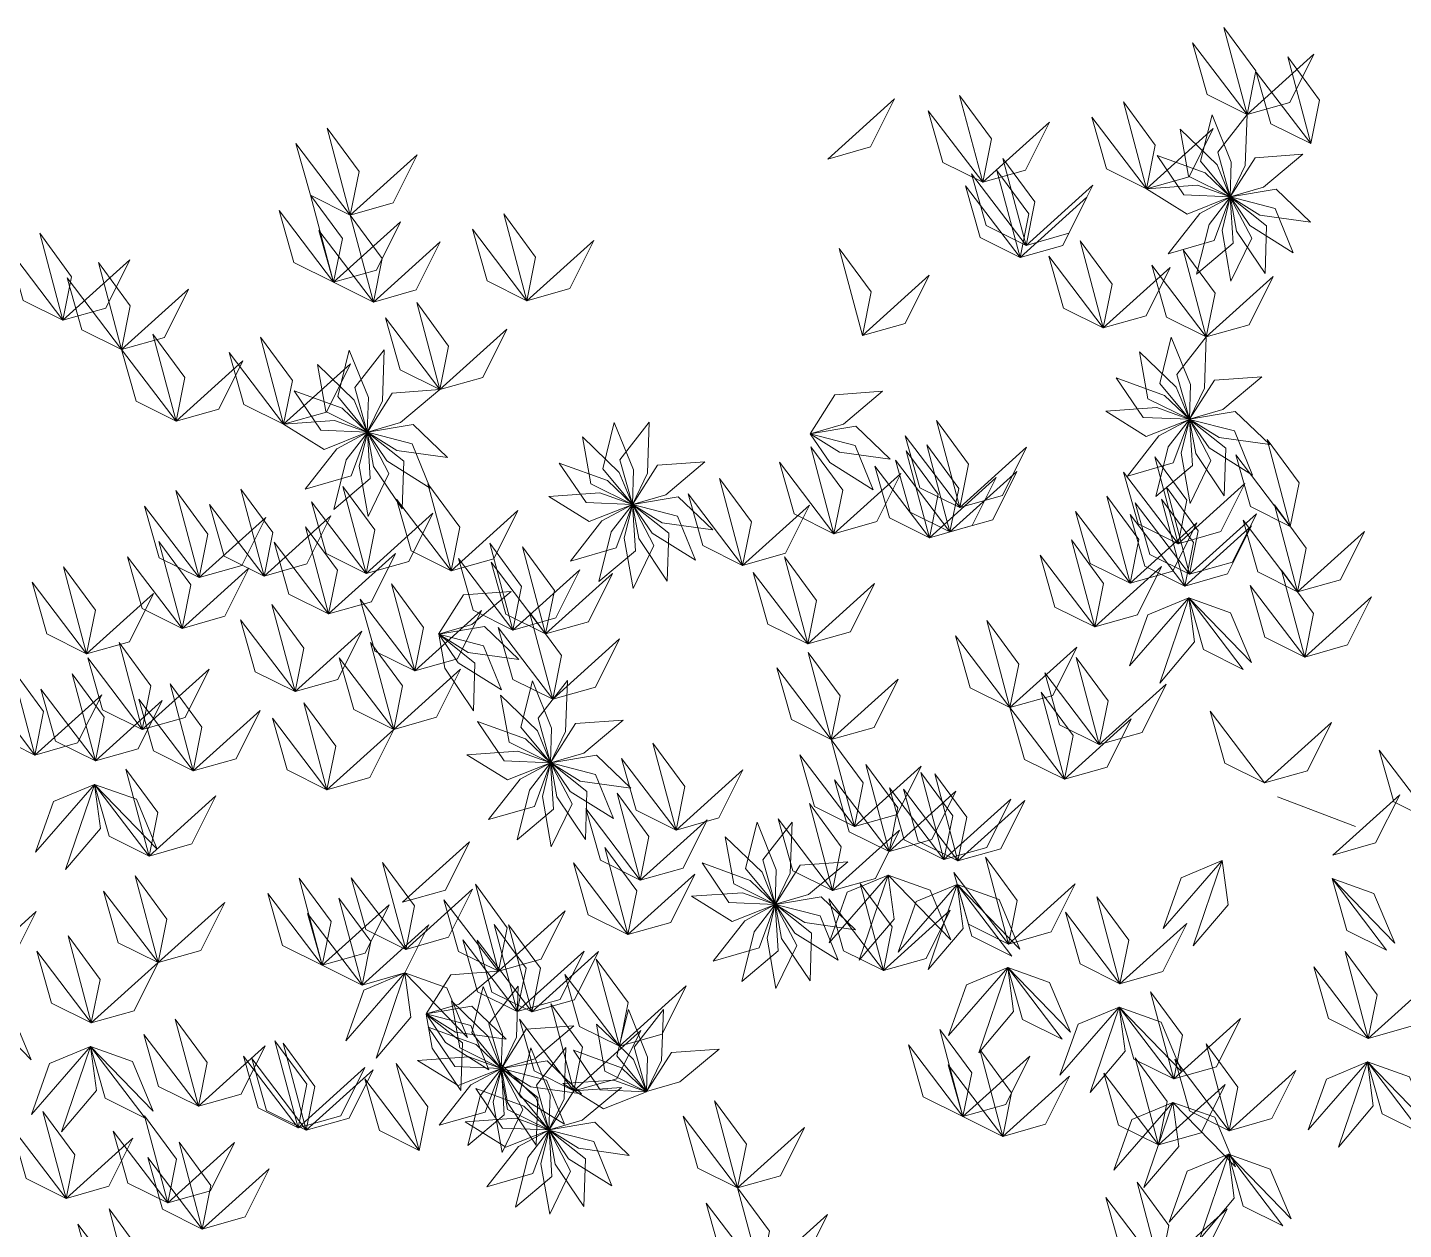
# Model space of a CAD drawing. Header units: inches. Extents: x 4350 to 28384, y -6772 to 993.
# Drawn here: x 19066.7 to 19158.3, y -655.3 to -575.2 of the extents above; entities that cross this region are included whole.
import ezdxf

# ---------------------------------------------------------------- set-up
doc = ezdxf.new("R2010")
doc.units = ezdxf.units.IN
doc.header["$MEASUREMENT"] = 0
doc.layers.add('ARREDAMENTO', color=2, linetype='Continuous', lineweight=18)

# ---------------------------------------------------------------- blocks, each defined once
blk = doc.blocks.new('jacaranda')
at = {"layer": 'ARREDAMENTO', "linetype": 'Continuous'}
blk.add_line((14051.557, 19550.619), (14046.377, 19548.63), dxfattribs=at)
at = {"layer": 'ARREDAMENTO', "lineweight": 0}
for points in [[(14053.592, 19596.077), (14053.007, 19598.983), (14055.135, 19601.873), (14053.592, 19596.077)], [(14053.592, 19596.077), (14056.246, 19597.398), (14057.223, 19600.851), (14053.592, 19596.077)], [(14049.344, 19594.133), (14048.759, 19597.039), (14050.887, 19599.929), (14049.344, 19594.133)], [(14053.592, 19596.077), (14050.74, 19596.883), (14049.14, 19600.096), (14053.592, 19596.077)], [(14049.344, 19594.133), (14051.998, 19595.454), (14052.975, 19598.907), (14049.344, 19594.133)], [(14060.292, 19591.125), (14059.707, 19594.032), (14061.834, 19596.922), (14060.292, 19591.125)], [(14071.196, 19591.557), (14070.611, 19594.463), (14072.739, 19597.353), (14071.196, 19591.557)], [(14081.532, 19593.105), (14078.68, 19593.911), (14077.08, 19597.124), (14081.532, 19593.105)], [(14053.592, 19596.077), (14053.712, 19592.67), (14054.715, 19590.594), (14055.545, 19593.564), (14053.592, 19596.077)], [(14055.923, 19596.058), (14054.646, 19592.897), (14054.719, 19590.592), (14056.685, 19592.968), (14055.923, 19596.058)], [(14060.292, 19591.125), (14062.946, 19592.446), (14063.923, 19595.899), (14060.292, 19591.125)], [(14071.196, 19591.557), (14073.85, 19592.878), (14074.827, 19596.331), (14071.196, 19591.557)], [(14058.044, 19595.092), (14055.593, 19592.725), (14054.721, 19590.589), (14057.484, 19591.96), (14058.044, 19595.092)], [(14060.292, 19591.125), (14057.439, 19591.932), (14055.84, 19595.144), (14060.292, 19591.125)], [(14071.196, 19591.557), (14068.344, 19592.364), (14066.744, 19595.576), (14071.196, 19591.557)], [(14113.336, 19589.375), (14112.752, 19592.281), (14114.879, 19595.171), (14113.336, 19589.375)], [(14113.336, 19589.375), (14115.99, 19590.696), (14116.967, 19594.149), (14113.336, 19589.375)], [(14049.882, 19593.427), (14052.493, 19591.236), (14054.708, 19590.592), (14053.056, 19593.197), (14049.882, 19593.427)], [(14059.59, 19593.348), (14056.387, 19592.182), (14054.722, 19590.585), (14057.804, 19590.714), (14059.59, 19593.348)], [(14068.311, 19587.355), (14067.726, 19590.261), (14069.853, 19593.151), (14068.311, 19587.355)], [(14113.336, 19589.375), (14110.484, 19590.182), (14108.884, 19593.394), (14113.336, 19589.375)], [(14068.717, 19586.55), (14068.132, 19589.457), (14070.259, 19592.347), (14068.717, 19586.55)], [(14068.311, 19587.355), (14070.964, 19588.676), (14071.941, 19592.129), (14068.311, 19587.355)], [(14049.369, 19588.896), (14052.744, 19589.371), (14054.704, 19590.586), (14051.663, 19591.101), (14049.369, 19588.896)], [(14060.292, 19591.125), (14056.892, 19591.363), (14054.721, 19590.582), (14057.589, 19589.446), (14060.292, 19591.125)], [(14068.311, 19587.355), (14065.458, 19588.162), (14063.859, 19591.374), (14068.311, 19587.355)], [(14068.717, 19586.55), (14071.371, 19587.872), (14072.348, 19591.325), (14068.717, 19586.55)], [(14050.517, 19586.869), (14053.408, 19588.675), (14054.704, 19590.583), (14051.717, 19589.816), (14050.517, 19586.869)], [(14052.392, 19585.483), (14054.298, 19588.309), (14054.706, 19590.579), (14052.289, 19588.664), (14052.392, 19585.483)], [(14054.667, 19584.98), (14055.259, 19588.337), (14054.709, 19590.577), (14053.28, 19587.844), (14054.667, 19584.98)], [(14056.951, 19585.446), (14056.126, 19588.753), (14054.713, 19590.576), (14054.519, 19587.498), (14056.951, 19585.446)], [(14058.848, 19586.801), (14056.749, 19589.486), (14054.716, 19590.576), (14055.791, 19587.685), (14058.848, 19586.801)], [(14068.717, 19586.55), (14065.864, 19587.357), (14064.265, 19590.57), (14068.717, 19586.55)], [(14114.448, 19584.9), (14113.863, 19587.806), (14115.99, 19590.696), (14114.448, 19584.9)], [(14101.572, 19583.669), (14100.988, 19586.575), (14103.115, 19589.465), (14101.572, 19583.669)], [(14111.794, 19583.579), (14111.209, 19586.485), (14113.336, 19589.375), (14111.794, 19583.579)], [(14114.448, 19584.9), (14117.102, 19586.221), (14118.079, 19589.674), (14114.448, 19584.9)], [(14101.572, 19583.669), (14104.226, 19584.99), (14105.203, 19588.443), (14101.572, 19583.669)], [(14114.448, 19584.9), (14111.595, 19585.707), (14109.996, 19588.919), (14114.448, 19584.9)], [(14111.794, 19583.579), (14114.448, 19584.9), (14115.425, 19588.353), (14111.794, 19583.579)], [(14063.173, 19581.855), (14062.589, 19584.761), (14064.716, 19587.651), (14063.173, 19581.855)], [(14101.572, 19583.669), (14098.72, 19584.476), (14097.12, 19587.688), (14101.572, 19583.669)], [(14111.794, 19583.579), (14108.941, 19584.386), (14107.342, 19587.598), (14111.794, 19583.579)], [(14132.483, 19582.363), (14131.898, 19585.269), (14134.025, 19588.159), (14132.483, 19582.363)], [(14056.309, 19581.257), (14055.724, 19584.163), (14057.851, 19587.053), (14056.309, 19581.257)], [(14063.173, 19581.855), (14065.827, 19583.176), (14066.804, 19586.629), (14063.173, 19581.855)], [(14079.214, 19581.352), (14078.629, 19584.258), (14080.757, 19587.148), (14079.214, 19581.352)], [(14132.483, 19582.363), (14135.137, 19583.684), (14136.114, 19587.137), (14132.483, 19582.363)], [(14056.309, 19581.257), (14058.963, 19582.578), (14059.94, 19586.031), (14056.309, 19581.257)], [(14063.173, 19581.855), (14060.321, 19582.661), (14058.721, 19585.874), (14063.173, 19581.855)], [(14128.575, 19580.418), (14127.99, 19583.324), (14130.118, 19586.214), (14128.575, 19580.418)], [(14132.483, 19582.363), (14129.63, 19583.17), (14128.031, 19586.382), (14132.483, 19582.363)], [(14056.309, 19581.257), (14053.456, 19582.064), (14051.857, 19585.276), (14056.309, 19581.257)], [(14079.214, 19581.352), (14076.362, 19582.159), (14074.762, 19585.371), (14079.214, 19581.352)], [(14128.575, 19580.418), (14131.229, 19581.739), (14132.206, 19585.192), (14128.575, 19580.418)], [(14128.575, 19580.418), (14125.723, 19581.225), (14124.123, 19584.437), (14128.575, 19580.418)], [(14107.369, 19577.744), (14106.784, 19580.65), (14108.911, 19583.54), (14107.369, 19577.744)], [(14107.369, 19577.744), (14110.023, 19579.065), (14111, 19582.518), (14107.369, 19577.744)], [(14056.309, 19581.257), (14056.428, 19577.851), (14057.432, 19575.774), (14058.261, 19578.745), (14056.309, 19581.257)], [(14058.639, 19581.238), (14057.363, 19578.078), (14057.435, 19575.772), (14059.401, 19578.149), (14058.639, 19581.238)], [(14107.369, 19577.744), (14104.516, 19578.551), (14102.917, 19581.763), (14107.369, 19577.744)], [(14117.779, 19575.443), (14117.194, 19578.349), (14119.321, 19581.239), (14117.779, 19575.443)], [(14124.944, 19575.644), (14124.36, 19578.55), (14126.487, 19581.44), (14124.944, 19575.644)], [(14060.761, 19580.273), (14058.309, 19577.905), (14057.437, 19575.769), (14060.2, 19577.141), (14060.761, 19580.273)], [(14111.079, 19580.394), (14111.198, 19576.988), (14112.202, 19574.911), (14113.032, 19577.882), (14111.079, 19580.394)], [(14113.41, 19580.375), (14112.133, 19577.215), (14112.206, 19574.909), (14114.172, 19577.286), (14113.41, 19580.375)], [(14117.779, 19575.443), (14120.432, 19576.764), (14121.409, 19580.217), (14117.779, 19575.443)], [(14124.944, 19575.644), (14127.598, 19576.965), (14128.575, 19580.418), (14124.944, 19575.644)], [(14115.531, 19579.41), (14113.079, 19577.042), (14112.208, 19574.906), (14114.971, 19576.278), (14115.531, 19579.41)], [(14117.779, 19575.443), (14114.926, 19576.25), (14113.327, 19579.462), (14117.779, 19575.443)], [(14124.944, 19575.644), (14122.092, 19576.451), (14120.492, 19579.663), (14124.944, 19575.644)], [(14052.598, 19578.607), (14055.21, 19576.416), (14057.425, 19575.773), (14055.772, 19578.377), (14052.598, 19578.607)], [(14062.306, 19578.528), (14059.103, 19577.362), (14057.438, 19575.766), (14060.52, 19575.895), (14062.306, 19578.528)], [(14077.873, 19577.636), (14080.484, 19575.445), (14082.699, 19574.802), (14081.046, 19577.406), (14077.873, 19577.636)], [(14107.369, 19577.744), (14109.98, 19575.553), (14112.195, 19574.91), (14110.542, 19577.514), (14107.369, 19577.744)], [(14117.076, 19577.665), (14113.874, 19576.499), (14112.209, 19574.903), (14115.291, 19575.032), (14117.076, 19577.665)], [(14063.008, 19576.306), (14059.608, 19576.543), (14057.438, 19575.762), (14060.306, 19574.626), (14063.008, 19576.306)], [(14052.085, 19574.077), (14055.46, 19574.551), (14057.421, 19575.767), (14054.379, 19576.281), (14052.085, 19574.077)], [(14053.234, 19572.049), (14056.124, 19573.855), (14057.421, 19575.763), (14054.433, 19574.996), (14053.234, 19572.049)], [(14055.108, 19570.664), (14057.014, 19573.49), (14057.422, 19575.76), (14055.005, 19573.844), (14055.108, 19570.664)], [(14057.384, 19570.161), (14057.975, 19573.517), (14057.425, 19575.757), (14055.996, 19573.024), (14057.384, 19570.161)], [(14059.667, 19570.627), (14058.843, 19573.934), (14057.429, 19575.756), (14057.235, 19572.678), (14059.667, 19570.627)], [(14061.564, 19571.981), (14059.465, 19574.667), (14057.433, 19575.757), (14058.507, 19572.866), (14061.564, 19571.981)], [(14072.73, 19569.882), (14072.145, 19572.788), (14074.272, 19575.678), (14072.73, 19569.882)], [(14093.415, 19575.583), (14093.535, 19572.177), (14094.538, 19570.1), (14095.368, 19573.071), (14093.415, 19575.583)], [(14095.746, 19575.564), (14094.469, 19572.404), (14094.542, 19570.098), (14096.508, 19572.475), (14095.746, 19575.564)], [(14117.779, 19575.443), (14114.378, 19575.68), (14112.208, 19574.899), (14115.076, 19573.763), (14117.779, 19575.443)], [(14072.73, 19569.882), (14075.383, 19571.203), (14076.36, 19574.656), (14072.73, 19569.882)], [(14077.359, 19573.106), (14080.735, 19573.58), (14082.695, 19574.796), (14079.654, 19575.31), (14077.359, 19573.106)], [(14078.508, 19571.078), (14081.399, 19572.884), (14082.695, 19574.792), (14079.707, 19574.025), (14078.508, 19571.078)], [(14097.867, 19574.599), (14095.416, 19572.231), (14094.544, 19570.095), (14097.307, 19571.467), (14097.867, 19574.599)], [(14106.855, 19573.214), (14110.231, 19573.688), (14112.191, 19574.904), (14109.15, 19575.418), (14106.855, 19573.214)], [(14108.004, 19571.186), (14110.895, 19572.992), (14112.191, 19574.9), (14109.204, 19574.133), (14108.004, 19571.186)], [(14109.879, 19569.801), (14111.784, 19572.627), (14112.193, 19574.897), (14109.775, 19572.981), (14109.879, 19569.801)], [(14112.154, 19569.298), (14112.746, 19572.654), (14112.196, 19574.894), (14110.766, 19572.161), (14112.154, 19569.298)], [(14114.438, 19569.764), (14113.613, 19573.071), (14112.199, 19574.893), (14112.005, 19571.815), (14114.438, 19569.764)], [(14116.334, 19571.118), (14114.236, 19573.804), (14112.203, 19574.894), (14113.278, 19572.003), (14116.334, 19571.118)], [(14050.71, 19568.625), (14050.125, 19571.531), (14052.252, 19574.421), (14050.71, 19568.625)], [(14072.73, 19569.882), (14069.877, 19570.689), (14068.278, 19573.901), (14072.73, 19569.882)], [(14073.386, 19568.26), (14072.801, 19571.166), (14074.928, 19574.056), (14073.386, 19568.26)], [(14074.752, 19567.875), (14074.167, 19570.781), (14076.295, 19573.671), (14074.752, 19567.875)], [(14081.118, 19568.141), (14080.533, 19571.047), (14082.661, 19573.937), (14081.118, 19568.141)], [(14050.71, 19568.625), (14053.364, 19569.946), (14054.341, 19573.399), (14050.71, 19568.625)], [(14058.189, 19567.48), (14057.604, 19570.386), (14059.731, 19573.276), (14058.189, 19567.48)], [(14073.386, 19568.26), (14076.039, 19569.581), (14077.016, 19573.034), (14073.386, 19568.26)], [(14081.118, 19568.141), (14083.772, 19569.462), (14084.749, 19572.915), (14081.118, 19568.141)], [(14089.705, 19572.933), (14092.316, 19570.742), (14094.531, 19570.099), (14092.879, 19572.703), (14089.705, 19572.933)], [(14099.413, 19572.854), (14096.21, 19571.688), (14094.545, 19570.092), (14097.627, 19570.221), (14099.413, 19572.854)], [(14058.189, 19567.48), (14060.842, 19568.801), (14061.819, 19572.254), (14058.189, 19567.48)], [(14073.386, 19568.26), (14070.533, 19569.066), (14068.934, 19572.279), (14073.386, 19568.26)], [(14074.752, 19567.875), (14071.9, 19568.682), (14070.3, 19571.894), (14074.752, 19567.875)], [(14074.752, 19567.875), (14077.406, 19569.196), (14078.383, 19572.649), (14074.752, 19567.875)], [(14081.118, 19568.141), (14078.266, 19568.948), (14076.666, 19572.16), (14081.118, 19568.141)], [(14087.201, 19566.033), (14086.616, 19568.939), (14088.743, 19571.829), (14087.201, 19566.033)], [(14058.189, 19567.48), (14055.336, 19568.287), (14053.736, 19571.499), (14058.189, 19567.48)], [(14057.425, 19565.438), (14056.84, 19568.345), (14058.968, 19571.235), (14057.425, 19565.438)], [(14100.115, 19570.632), (14096.715, 19570.869), (14094.544, 19570.088), (14097.412, 19568.952), (14100.115, 19570.632)], [(14106.625, 19565.672), (14106.04, 19568.578), (14108.168, 19571.468), (14106.625, 19565.672)], [(14112.281, 19565.495), (14111.696, 19568.401), (14113.823, 19571.291), (14112.281, 19565.495)], [(14119.079, 19565.324), (14118.494, 19568.23), (14120.622, 19571.12), (14119.079, 19565.324)], [(14123.404, 19565.215), (14122.819, 19568.122), (14124.947, 19571.012), (14123.404, 19565.215)], [(14050.231, 19564.274), (14049.646, 19567.18), (14051.773, 19570.07), (14050.231, 19564.274)], [(14057.742, 19564.659), (14057.157, 19567.565), (14059.285, 19570.455), (14057.742, 19564.659)], [(14057.425, 19565.438), (14060.079, 19566.759), (14061.056, 19570.212), (14057.425, 19565.438)], [(14061.385, 19564.841), (14060.8, 19567.748), (14062.927, 19570.638), (14061.385, 19564.841)], [(14087.201, 19566.033), (14084.348, 19566.84), (14082.748, 19570.052), (14087.201, 19566.033)], [(14087.201, 19566.033), (14089.854, 19567.354), (14090.831, 19570.807), (14087.201, 19566.033)], [(14089.192, 19568.403), (14092.567, 19568.877), (14094.527, 19570.093), (14091.486, 19570.607), (14089.192, 19568.403)], [(14090.34, 19566.375), (14093.231, 19568.181), (14094.527, 19570.089), (14091.54, 19569.322), (14090.34, 19566.375)], [(14092.215, 19564.99), (14094.121, 19567.816), (14094.529, 19570.086), (14092.112, 19568.17), (14092.215, 19564.99)], [(14094.49, 19564.487), (14095.082, 19567.843), (14094.532, 19570.083), (14093.103, 19567.35), (14094.49, 19564.487)], [(14096.774, 19564.953), (14095.949, 19568.26), (14094.535, 19570.082), (14094.342, 19567.004), (14096.774, 19564.953)], [(14098.671, 19566.307), (14096.572, 19568.993), (14094.539, 19570.083), (14095.614, 19567.192), (14098.671, 19566.307)], [(14106.625, 19565.672), (14109.279, 19566.993), (14110.256, 19570.446), (14106.625, 19565.672)], [(14112.281, 19565.495), (14114.935, 19566.816), (14115.912, 19570.269), (14112.281, 19565.495)], [(14119.079, 19565.324), (14121.733, 19566.645), (14122.71, 19570.098), (14119.079, 19565.324)], [(14123.404, 19565.215), (14126.058, 19566.536), (14127.035, 19569.989), (14123.404, 19565.215)], [(14050.231, 19564.274), (14052.885, 19565.595), (14053.862, 19569.048), (14050.231, 19564.274)], [(14057.425, 19565.438), (14054.572, 19566.245), (14052.973, 19569.457), (14057.425, 19565.438)], [(14057.742, 19564.659), (14060.396, 19565.98), (14061.373, 19569.433), (14057.742, 19564.659)], [(14061.385, 19564.841), (14064.039, 19566.163), (14065.016, 19569.616), (14061.385, 19564.841)], [(14106.625, 19565.672), (14103.773, 19566.479), (14102.173, 19569.691), (14106.625, 19565.672)], [(14112.281, 19565.495), (14109.428, 19566.302), (14107.829, 19569.514), (14112.281, 19565.495)], [(14119.079, 19565.324), (14116.227, 19566.131), (14114.627, 19569.343), (14119.079, 19565.324)], [(14123.404, 19565.215), (14120.552, 19566.022), (14118.952, 19569.234), (14123.404, 19565.215)], [(14050.231, 19564.274), (14047.378, 19565.081), (14045.779, 19568.293), (14050.231, 19564.274)], [(14057.742, 19564.659), (14054.89, 19565.466), (14053.29, 19568.678), (14057.742, 19564.659)], [(14061.385, 19564.841), (14058.532, 19565.648), (14056.933, 19568.861), (14061.385, 19564.841)], [(14114.782, 19562.803), (14114.197, 19565.709), (14116.324, 19568.599), (14114.782, 19562.803)], [(14063.74, 19561.93), (14063.155, 19564.837), (14065.282, 19567.727), (14063.74, 19561.93)], [(14100.326, 19561.464), (14099.741, 19564.37), (14101.868, 19567.26), (14100.326, 19561.464)], [(14102.504, 19561.723), (14101.919, 19564.629), (14104.046, 19567.519), (14102.504, 19561.723)], [(14114.782, 19562.803), (14117.436, 19564.124), (14118.413, 19567.577), (14114.782, 19562.803)], [(14124.545, 19561.835), (14123.961, 19564.741), (14126.088, 19567.631), (14124.545, 19561.835)], [(14063.74, 19561.93), (14066.393, 19563.251), (14067.37, 19566.704), (14063.74, 19561.93)], [(14082.86, 19560.796), (14082.275, 19563.702), (14084.402, 19566.592), (14082.86, 19560.796)], [(14102.504, 19561.723), (14105.158, 19563.044), (14106.135, 19566.497), (14102.504, 19561.723)], [(14114.782, 19562.803), (14111.929, 19563.61), (14110.33, 19566.822), (14114.782, 19562.803)], [(14124.545, 19561.835), (14127.199, 19563.156), (14128.176, 19566.609), (14124.545, 19561.835)], [(14049.752, 19559.923), (14049.167, 19562.829), (14051.295, 19565.719), (14049.752, 19559.923)], [(14063.74, 19561.93), (14060.887, 19562.737), (14059.287, 19565.95), (14063.74, 19561.93)], [(14082.86, 19560.796), (14085.514, 19562.117), (14086.491, 19565.57), (14082.86, 19560.796)], [(14100.326, 19561.464), (14097.473, 19562.271), (14095.874, 19565.483), (14100.326, 19561.464)], [(14102.504, 19561.723), (14099.651, 19562.529), (14098.052, 19565.742), (14102.504, 19561.723)], [(14100.326, 19561.464), (14102.98, 19562.785), (14103.957, 19566.238), (14100.326, 19561.464)], [(14124.545, 19561.835), (14121.693, 19562.641), (14120.093, 19565.854), (14124.545, 19561.835)], [(14130.906, 19560.14), (14130.321, 19563.047), (14132.449, 19565.937), (14130.906, 19560.14)], [(14049.752, 19559.923), (14052.406, 19561.244), (14053.383, 19564.697), (14049.752, 19559.923)], [(14082.86, 19560.796), (14080.007, 19561.603), (14078.408, 19564.815), (14082.86, 19560.796)], [(14109.041, 19558.999), (14108.456, 19561.905), (14110.583, 19564.795), (14109.041, 19558.999)], [(14109.041, 19558.999), (14108.456, 19561.905), (14110.583, 19564.795), (14109.041, 19558.999)], [(14130.906, 19560.14), (14133.56, 19561.462), (14134.537, 19564.915), (14130.906, 19560.14)], [(14049.752, 19559.923), (14046.9, 19560.73), (14045.3, 19563.942), (14049.752, 19559.923)], [(14057.477, 19563.871), (14054.685, 19562.876), (14053.304, 19559.564), (14057.477, 19563.871)], [(14053.847, 19559.097), (14056.5, 19560.418), (14057.477, 19563.871), (14053.847, 19559.097)], [(14057.477, 19563.871), (14057.088, 19560.933), (14059.403, 19558.191), (14057.477, 19563.871)], [(14057.477, 19563.871), (14060.213, 19562.73), (14061.419, 19559.35), (14057.477, 19563.871)], [(14102.623, 19564.291), (14105.234, 19562.101), (14107.449, 19561.457), (14105.797, 19564.061), (14102.623, 19564.291)], [(14109.041, 19558.999), (14111.695, 19560.32), (14112.672, 19563.773), (14109.041, 19558.999)], [(14109.041, 19558.999), (14111.695, 19560.32), (14112.672, 19563.773), (14109.041, 19558.999)], [(14130.906, 19560.14), (14128.054, 19560.947), (14126.454, 19564.16), (14130.906, 19560.14)], [(14099.847, 19557.113), (14099.262, 19560.019), (14101.39, 19562.909), (14099.847, 19557.113)], [(14109.041, 19558.999), (14106.188, 19559.806), (14104.589, 19563.018), (14109.041, 19558.999)], [(14109.041, 19558.999), (14106.188, 19559.806), (14104.589, 19563.018), (14109.041, 19558.999)], [(14117.013, 19557.621), (14116.428, 19560.528), (14118.556, 19563.418), (14117.013, 19557.621)], [(14069.388, 19556.556), (14068.803, 19559.462), (14070.93, 19562.352), (14069.388, 19556.556)], [(14099.847, 19557.113), (14102.501, 19558.434), (14103.478, 19561.887), (14099.847, 19557.113)], [(14102.11, 19559.761), (14105.485, 19560.235), (14107.445, 19561.451), (14104.404, 19561.966), (14102.11, 19559.761)], [(14117.013, 19557.621), (14119.667, 19558.943), (14120.644, 19562.396), (14117.013, 19557.621)], [(14069.388, 19556.556), (14072.042, 19557.877), (14073.019, 19561.33), (14069.388, 19556.556)], [(14099.847, 19557.113), (14096.995, 19557.92), (14095.395, 19561.132), (14099.847, 19557.113)], [(14103.259, 19557.733), (14106.149, 19559.539), (14107.446, 19561.447), (14104.458, 19560.68), (14103.259, 19557.733)], [(14105.133, 19556.348), (14107.039, 19559.174), (14107.447, 19561.444), (14105.03, 19559.528), (14105.133, 19556.348)], [(14110.437, 19555.104), (14109.853, 19558.01), (14111.98, 19560.9), (14110.437, 19555.104)], [(14117.013, 19557.621), (14114.161, 19558.428), (14112.561, 19561.641), (14117.013, 19557.621)], [(14127.199, 19555.098), (14126.614, 19558.004), (14128.742, 19560.894), (14127.199, 19555.098)], [(14063.44, 19554.091), (14062.855, 19556.997), (14064.982, 19559.887), (14063.44, 19554.091)], [(14069.388, 19556.556), (14066.535, 19557.362), (14064.936, 19560.575), (14069.388, 19556.556)], [(14081.293, 19554.432), (14080.708, 19557.338), (14082.835, 19560.228), (14081.293, 19554.432)], [(14110.437, 19555.104), (14113.091, 19556.425), (14114.068, 19559.878), (14110.437, 19555.104)], [(14127.199, 19555.098), (14129.853, 19556.419), (14130.83, 19559.872), (14127.199, 19555.098)], [(14081.293, 19554.432), (14083.946, 19555.753), (14084.923, 19559.206), (14081.293, 19554.432)], [(14110.437, 19555.104), (14107.585, 19555.91), (14105.985, 19559.123), (14110.437, 19555.104)], [(14127.199, 19555.098), (14124.347, 19555.904), (14122.747, 19559.117), (14127.199, 19555.098)], [(14134.35, 19553.398), (14133.765, 19556.304), (14135.893, 19559.194), (14134.35, 19553.398)], [(14063.44, 19554.091), (14060.587, 19554.898), (14058.988, 19558.11), (14063.44, 19554.091)], [(14063.44, 19554.091), (14066.093, 19555.412), (14067.07, 19558.865), (14063.44, 19554.091)], [(14081.293, 19554.432), (14078.44, 19555.239), (14076.841, 19558.451), (14081.293, 19554.432)], [(14098.871, 19558.369), (14098.99, 19554.963), (14099.994, 19552.886), (14100.824, 19555.857), (14098.871, 19558.369)], [(14101.201, 19558.35), (14099.925, 19555.19), (14099.997, 19552.884), (14101.964, 19555.261), (14101.201, 19558.35)], [(14123.8, 19552.345), (14123.215, 19555.251), (14125.343, 19558.141), (14123.8, 19552.345)], [(14130.32, 19553.009), (14129.735, 19555.916), (14131.863, 19558.806), (14130.32, 19553.009)], [(14134.35, 19553.398), (14137.004, 19554.719), (14137.981, 19558.172), (14134.35, 19553.398)], [(14065.757, 19551.782), (14065.172, 19554.688), (14067.3, 19557.578), (14065.757, 19551.782)], [(14103.323, 19557.385), (14100.871, 19555.017), (14100, 19552.881), (14102.762, 19554.253), (14103.323, 19557.385)], [(14123.8, 19552.345), (14126.454, 19553.666), (14127.431, 19557.119), (14123.8, 19552.345)], [(14134.35, 19553.398), (14131.498, 19554.205), (14129.898, 19557.417), (14134.35, 19553.398)], [(14130.32, 19553.009), (14132.974, 19554.33), (14133.951, 19557.783), (14130.32, 19553.009)], [(14052.422, 19551.535), (14055.076, 19552.856), (14056.053, 19556.309), (14052.422, 19551.535)], [(14065.757, 19551.782), (14068.411, 19553.103), (14069.388, 19556.556), (14065.757, 19551.782)], [(14114.89, 19551.084), (14114.305, 19553.991), (14116.432, 19556.881), (14114.89, 19551.084)], [(14123.8, 19552.345), (14120.948, 19553.151), (14119.348, 19556.364), (14123.8, 19552.345)], [(14130.32, 19553.009), (14127.468, 19553.816), (14125.868, 19557.029), (14130.32, 19553.009)], [(14052.422, 19551.535), (14049.57, 19552.342), (14047.97, 19555.555), (14052.422, 19551.535)], [(14065.757, 19551.782), (14062.904, 19552.588), (14061.305, 19555.801), (14065.757, 19551.782)], [(14095.161, 19555.719), (14097.772, 19553.529), (14099.987, 19552.885), (14098.334, 19555.489), (14095.161, 19555.719)], [(14104.868, 19555.64), (14101.665, 19554.474), (14100, 19552.878), (14103.082, 19553.007), (14104.868, 19555.64)], [(14114.89, 19551.084), (14117.543, 19552.406), (14118.52, 19555.859), (14114.89, 19551.084)], [(14079.75, 19548.636), (14079.165, 19551.542), (14081.293, 19554.432), (14079.75, 19548.636)], [(14114.89, 19551.084), (14112.037, 19551.891), (14110.437, 19555.104), (14114.89, 19551.084)], [(14041.155, 19548.955), (14043.809, 19550.276), (14044.786, 19553.729), (14041.155, 19548.955)], [(14091.633, 19548.394), (14091.048, 19551.3), (14093.176, 19554.19), (14091.633, 19548.394)], [(14105.57, 19553.418), (14102.17, 19553.656), (14100, 19552.874), (14102.868, 19551.739), (14105.57, 19553.418)], [(14079.75, 19548.636), (14076.898, 19549.442), (14075.298, 19552.655), (14079.75, 19548.636)], [(14077.445, 19546.966), (14076.861, 19549.872), (14078.988, 19552.762), (14077.445, 19546.966)], [(14079.75, 19548.636), (14082.404, 19549.957), (14083.381, 19553.41), (14079.75, 19548.636)], [(14091.633, 19548.394), (14094.287, 19549.715), (14095.264, 19553.168), (14091.633, 19548.394)], [(14094.647, 19551.189), (14098.022, 19551.663), (14099.983, 19552.879), (14096.941, 19553.394), (14094.647, 19551.189)], [(14095.796, 19549.161), (14098.686, 19550.967), (14099.983, 19552.875), (14096.995, 19552.108), (14095.796, 19549.161)], [(14097.67, 19547.776), (14099.576, 19550.602), (14099.984, 19552.872), (14097.567, 19550.956), (14097.67, 19547.776)], [(14099.946, 19547.273), (14100.538, 19550.629), (14099.987, 19552.87), (14098.558, 19550.136), (14099.946, 19547.273)], [(14102.229, 19547.739), (14101.405, 19551.046), (14099.991, 19552.869), (14099.797, 19549.79), (14102.229, 19547.739)], [(14104.126, 19549.093), (14102.028, 19551.779), (14099.995, 19552.869), (14101.07, 19549.978), (14104.126, 19549.093)], [(14072.85, 19546.342), (14072.265, 19549.248), (14074.392, 19552.138), (14072.85, 19546.342)], [(14073.786, 19546.432), (14073.201, 19549.338), (14075.329, 19552.228), (14073.786, 19546.432)], [(14077.445, 19546.966), (14080.099, 19548.287), (14081.076, 19551.74), (14077.445, 19546.966)], [(14091.633, 19548.394), (14088.781, 19549.201), (14087.181, 19552.413), (14091.633, 19548.394)], [(14126.742, 19546.668), (14126.157, 19549.574), (14128.284, 19552.464), (14126.742, 19546.668)], [(14047.877, 19546.735), (14045.025, 19547.541), (14043.425, 19550.754), (14047.877, 19546.735)], [(14072.85, 19546.342), (14075.504, 19547.663), (14076.481, 19551.116), (14072.85, 19546.342)], [(14077.445, 19546.966), (14074.593, 19547.772), (14072.993, 19550.985), (14077.445, 19546.966)], [(14073.786, 19546.432), (14076.44, 19547.753), (14077.417, 19551.206), (14073.786, 19546.432)], [(14094.022, 19545.059), (14093.437, 19547.965), (14095.564, 19550.855), (14094.022, 19545.059)], [(14130.372, 19551.442), (14127.58, 19550.447), (14126.199, 19547.135), (14130.372, 19551.442)], [(14126.742, 19546.668), (14129.395, 19547.989), (14130.372, 19551.442), (14126.742, 19546.668)], [(14126.742, 19546.668), (14129.395, 19547.989), (14130.372, 19551.442), (14126.742, 19546.668)], [(14130.372, 19551.442), (14129.983, 19548.504), (14132.298, 19545.762), (14130.372, 19551.442)], [(14130.372, 19551.442), (14133.109, 19550.301), (14134.314, 19546.921), (14130.372, 19551.442)], [(14072.85, 19546.342), (14069.997, 19547.148), (14068.398, 19550.361), (14072.85, 19546.342)], [(14073.786, 19546.432), (14070.934, 19547.239), (14069.334, 19550.451), (14073.786, 19546.432)], [(14081.209, 19544.365), (14080.624, 19547.271), (14082.752, 19550.161), (14081.209, 19544.365)], [(14094.022, 19545.059), (14096.675, 19546.38), (14097.652, 19549.833), (14094.022, 19545.059)], [(14126.742, 19546.668), (14123.889, 19547.475), (14122.29, 19550.687), (14126.742, 19546.668)], [(14081.209, 19544.365), (14083.863, 19545.686), (14084.84, 19549.139), (14081.209, 19544.365)], [(14083.904, 19548.934), (14084.023, 19545.528), (14085.027, 19543.451), (14085.856, 19546.422), (14083.904, 19548.934)], [(14086.234, 19548.915), (14084.957, 19545.755), (14085.03, 19543.449), (14086.996, 19545.826), (14086.234, 19548.915)], [(14094.022, 19545.059), (14091.169, 19545.866), (14089.569, 19549.078), (14094.022, 19545.059)], [(14081.209, 19544.365), (14078.357, 19545.172), (14076.757, 19548.384), (14081.209, 19544.365)], [(14088.355, 19547.95), (14085.904, 19545.582), (14085.032, 19543.446), (14087.795, 19544.818), (14088.355, 19547.95)], [(14094.841, 19541.435), (14094.256, 19544.341), (14096.384, 19547.231), (14094.841, 19541.435)], [(14109.854, 19543.59), (14107.001, 19544.397), (14105.402, 19547.609), (14109.854, 19543.59)], [(14055.249, 19546.361), (14054.86, 19543.422), (14057.175, 19540.681), (14055.249, 19546.361)], [(14055.249, 19546.361), (14057.985, 19545.22), (14059.191, 19541.84), (14055.249, 19546.361)], [(14069.486, 19540.803), (14068.901, 19543.709), (14071.029, 19546.599), (14069.486, 19540.803)], [(14069.486, 19540.803), (14068.901, 19543.709), (14071.029, 19546.599), (14069.486, 19540.803)], [(14080.193, 19546.284), (14082.804, 19544.094), (14085.019, 19543.45), (14083.367, 19546.054), (14080.193, 19546.284)], [(14089.901, 19546.205), (14086.698, 19545.039), (14085.033, 19543.443), (14088.115, 19543.572), (14089.901, 19546.205)], [(14094.841, 19541.435), (14097.495, 19542.756), (14098.472, 19546.209), (14094.841, 19541.435)], [(14109.643, 19540.446), (14109.058, 19543.352), (14111.186, 19546.242), (14109.643, 19540.446)], [(14069.486, 19540.803), (14072.14, 19542.124), (14073.117, 19545.577), (14069.486, 19540.803)], [(14069.486, 19540.803), (14072.14, 19542.124), (14073.117, 19545.577), (14069.486, 19540.803)], [(14077.498, 19545.399), (14074.705, 19544.403), (14073.324, 19541.091), (14077.498, 19545.399)], [(14077.498, 19545.399), (14077.108, 19542.46), (14079.424, 19539.718), (14077.498, 19545.399)], [(14077.498, 19545.399), (14080.234, 19544.258), (14081.439, 19540.878), (14077.498, 19545.399)], [(14094.841, 19541.435), (14091.989, 19542.242), (14090.389, 19545.454), (14094.841, 19541.435)], [(14109.643, 19540.446), (14112.297, 19541.767), (14113.274, 19545.22), (14109.643, 19540.446)], [(14126.136, 19539.562), (14125.551, 19542.468), (14127.678, 19545.358), (14126.136, 19539.562)], [(14047.929, 19545.168), (14045.137, 19544.172), (14043.756, 19540.86), (14047.929, 19545.168)], [(14044.299, 19540.393), (14046.952, 19541.715), (14047.929, 19545.168), (14044.299, 19540.393)], [(14069.486, 19540.803), (14066.634, 19541.61), (14065.034, 19544.822), (14069.486, 19540.803)], [(14069.486, 19540.803), (14066.634, 19541.61), (14065.034, 19544.822), (14069.486, 19540.803)], [(14072.902, 19544.775), (14070.11, 19543.779), (14068.728, 19540.467), (14072.902, 19544.775)], [(14069.271, 19540.001), (14071.925, 19541.322), (14072.902, 19544.775), (14069.271, 19540.001)], [(14072.902, 19544.775), (14072.513, 19541.836), (14074.828, 19539.095), (14072.902, 19544.775)], [(14072.902, 19544.775), (14075.638, 19543.634), (14076.844, 19540.254), (14072.902, 19544.775)], [(14077.818, 19539.033), (14077.233, 19541.939), (14079.361, 19544.829), (14077.818, 19539.033)], [(14103.462, 19538.985), (14102.877, 19541.892), (14105.004, 19544.782), (14103.462, 19538.985)], [(14109.643, 19540.446), (14106.791, 19541.253), (14105.191, 19544.465), (14109.643, 19540.446)], [(14115.202, 19539.393), (14114.617, 19542.3), (14116.745, 19545.19), (14115.202, 19539.393)], [(14126.136, 19539.562), (14128.789, 19540.883), (14129.766, 19544.336), (14126.136, 19539.562)], [(14062.061, 19538.162), (14061.476, 19541.068), (14063.603, 19543.958), (14062.061, 19538.162)], [(14077.818, 19539.033), (14080.472, 19540.354), (14081.449, 19543.807), (14077.818, 19539.033)], [(14079.68, 19541.754), (14083.055, 19542.228), (14085.015, 19543.444), (14081.974, 19543.959), (14079.68, 19541.754)], [(14080.829, 19539.726), (14083.719, 19541.532), (14085.015, 19543.44), (14082.028, 19542.673), (14080.829, 19539.726)], [(14082.703, 19538.341), (14084.609, 19541.167), (14085.017, 19543.437), (14082.6, 19541.521), (14082.703, 19538.341)], [(14084.979, 19537.838), (14085.57, 19541.194), (14085.02, 19543.434), (14083.591, 19540.701), (14084.979, 19537.838)], [(14087.262, 19538.304), (14086.437, 19541.611), (14085.024, 19543.433), (14084.83, 19540.355), (14087.262, 19538.304)], [(14089.159, 19539.658), (14087.06, 19542.344), (14085.027, 19543.434), (14086.102, 19540.543), (14089.159, 19539.658)], [(14090.603, 19543.983), (14087.203, 19544.22), (14085.033, 19543.439), (14087.9, 19542.303), (14090.603, 19543.983)], [(14103.462, 19538.985), (14106.116, 19540.306), (14107.093, 19543.759), (14103.462, 19538.985)], [(14115.202, 19539.393), (14112.35, 19540.2), (14110.75, 19543.413), (14115.202, 19539.393)], [(14112.548, 19538.072), (14111.963, 19540.979), (14114.091, 19543.869), (14112.548, 19538.072)], [(14115.202, 19539.393), (14117.856, 19540.715), (14118.833, 19544.168), (14115.202, 19539.393)], [(14126.136, 19539.562), (14123.283, 19540.369), (14121.684, 19543.581), (14126.136, 19539.562)], [(14062.061, 19538.162), (14064.715, 19539.483), (14065.692, 19542.936), (14062.061, 19538.162)], [(14077.818, 19539.033), (14074.966, 19539.84), (14073.366, 19543.052), (14077.818, 19539.033)], [(14103.462, 19538.985), (14100.609, 19539.792), (14099.01, 19543.004), (14103.462, 19538.985)], [(14112.548, 19538.072), (14115.202, 19539.393), (14116.179, 19542.846), (14112.548, 19538.072)], [(14138.715, 19538.959), (14135.862, 19539.766), (14134.263, 19542.978), (14138.715, 19538.959)], [(14062.061, 19538.162), (14059.208, 19538.969), (14057.609, 19542.181), (14062.061, 19538.162)], [(14101.245, 19536.283), (14100.66, 19539.189), (14102.788, 19542.079), (14101.245, 19536.283)], [(14102.209, 19536.298), (14101.624, 19539.204), (14103.752, 19542.094), (14102.209, 19536.298)], [(14112.548, 19538.072), (14109.696, 19538.879), (14108.096, 19542.092), (14112.548, 19538.072)], [(14101.245, 19536.283), (14103.899, 19537.604), (14104.876, 19541.057), (14101.245, 19536.283)], [(14102.209, 19536.298), (14104.863, 19537.619), (14105.84, 19541.072), (14102.209, 19536.298)], [(14130.588, 19535.543), (14130.003, 19538.449), (14132.13, 19541.339), (14130.588, 19535.543)], [(14045.52, 19534.516), (14044.935, 19537.422), (14047.062, 19540.312), (14045.52, 19534.516)], [(14095.409, 19533.998), (14094.824, 19536.904), (14096.951, 19539.794), (14095.409, 19533.998)], [(14101.245, 19536.283), (14098.393, 19537.089), (14096.793, 19540.302), (14101.245, 19536.283)], [(14102.209, 19536.298), (14099.357, 19537.105), (14097.757, 19540.317), (14102.209, 19536.298)], [(14130.588, 19535.543), (14133.242, 19536.864), (14134.219, 19540.317), (14130.588, 19535.543)], [(14045.52, 19534.516), (14048.174, 19535.837), (14049.151, 19539.29), (14045.52, 19534.516)], [(14069.539, 19539.236), (14066.746, 19538.24), (14065.365, 19534.928), (14069.539, 19539.236)], [(14065.908, 19534.462), (14068.562, 19535.783), (14069.539, 19539.236), (14065.908, 19534.462)], [(14069.539, 19539.236), (14069.149, 19536.297), (14071.464, 19533.556), (14069.539, 19539.236)], [(14069.539, 19539.236), (14072.275, 19538.095), (14073.48, 19534.715), (14069.539, 19539.236)], [(14103.462, 19538.985), (14106.073, 19536.795), (14108.288, 19536.151), (14106.636, 19538.756), (14103.462, 19538.985)], [(14109.696, 19538.879), (14106.903, 19537.884), (14105.522, 19534.572), (14109.696, 19538.879)], [(14109.696, 19538.879), (14109.306, 19535.94), (14111.622, 19533.199), (14109.696, 19538.879)], [(14109.696, 19538.879), (14112.432, 19537.738), (14113.637, 19534.358), (14109.696, 19538.879)], [(14130.588, 19535.543), (14127.735, 19536.35), (14126.136, 19539.562), (14130.588, 19535.543)], [(14045.52, 19534.516), (14042.667, 19535.323), (14041.068, 19538.535), (14045.52, 19534.516)], [(14095.409, 19533.998), (14092.556, 19534.805), (14090.957, 19538.017), (14095.409, 19533.998)], [(14095.409, 19533.998), (14098.063, 19535.319), (14099.04, 19538.772), (14095.409, 19533.998)], [(14102.15, 19538.001), (14102.269, 19534.595), (14103.273, 19532.518), (14104.102, 19535.489), (14102.15, 19538.001)], [(14104.48, 19537.982), (14103.204, 19534.822), (14103.276, 19532.517), (14105.242, 19534.893), (14104.48, 19537.982)], [(14058.482, 19531.821), (14057.897, 19534.727), (14060.025, 19537.617), (14058.482, 19531.821)], [(14106.602, 19537.017), (14104.15, 19534.649), (14103.278, 19532.514), (14106.041, 19533.885), (14106.602, 19537.017)], [(14138.767, 19537.392), (14135.975, 19536.397), (14134.593, 19533.085), (14138.767, 19537.392)], [(14062.113, 19536.595), (14059.321, 19535.6), (14057.939, 19532.288), (14062.113, 19536.595)], [(14058.482, 19531.821), (14061.136, 19533.142), (14062.113, 19536.595), (14058.482, 19531.821)], [(14062.113, 19536.595), (14061.724, 19533.656), (14064.039, 19530.915), (14062.113, 19536.595)], [(14062.113, 19536.595), (14064.849, 19535.454), (14066.055, 19532.074), (14062.113, 19536.595)], [(14092.478, 19536.451), (14092.597, 19533.045), (14093.601, 19530.968), (14094.431, 19533.939), (14092.478, 19536.451)], [(14094.808, 19536.432), (14093.532, 19533.272), (14093.604, 19530.966), (14095.571, 19533.343), (14094.808, 19536.432)], [(14098.44, 19531.023), (14097.855, 19533.929), (14099.982, 19536.819), (14098.44, 19531.023)], [(14102.948, 19534.455), (14106.324, 19534.929), (14108.284, 19536.145), (14105.243, 19536.66), (14102.948, 19534.455)], [(14104.097, 19532.427), (14106.988, 19534.233), (14108.284, 19536.141), (14105.297, 19535.374), (14104.097, 19532.427)], [(14105.972, 19531.042), (14107.877, 19533.868), (14108.286, 19536.138), (14105.869, 19534.222), (14105.972, 19531.042)], [(14058.482, 19531.821), (14055.63, 19532.628), (14054.03, 19535.84), (14058.482, 19531.821)], [(14096.93, 19535.467), (14094.478, 19533.099), (14093.607, 19530.963), (14096.369, 19532.334), (14096.93, 19535.467)], [(14098.439, 19535.351), (14101.05, 19533.161), (14103.266, 19532.517), (14101.613, 19535.122), (14098.439, 19535.351)], [(14098.44, 19531.023), (14101.094, 19532.344), (14102.071, 19535.797), (14098.44, 19531.023)], [(14108.147, 19535.272), (14104.944, 19534.107), (14103.279, 19532.51), (14106.361, 19532.639), (14108.147, 19535.272)], [(14123.458, 19529.994), (14122.873, 19532.9), (14125.001, 19535.79), (14123.458, 19529.994)], [(14072.518, 19529.306), (14071.933, 19532.213), (14074.06, 19535.103), (14072.518, 19529.306)], [(14098.44, 19531.023), (14095.587, 19531.83), (14093.988, 19535.042), (14098.44, 19531.023)], [(14116.812, 19528.557), (14116.228, 19531.463), (14118.355, 19534.353), (14116.812, 19528.557)], [(14123.458, 19529.994), (14126.112, 19531.315), (14127.089, 19534.768), (14123.458, 19529.994)], [(14054.785, 19528.367), (14054.2, 19531.274), (14056.327, 19534.164), (14054.785, 19528.367)], [(14072.518, 19529.306), (14069.665, 19530.113), (14068.066, 19533.326), (14072.518, 19529.306)], [(14069.864, 19527.985), (14069.279, 19530.892), (14071.406, 19533.782), (14069.864, 19527.985)], [(14072.518, 19529.306), (14075.172, 19530.627), (14076.149, 19534.08), (14072.518, 19529.306)], [(14088.768, 19533.801), (14091.379, 19531.61), (14093.594, 19530.967), (14091.941, 19533.571), (14088.768, 19533.801)], [(14098.475, 19533.722), (14095.272, 19532.556), (14093.608, 19530.96), (14096.689, 19531.088), (14098.475, 19533.722)], [(14098.977, 19533.903), (14099.096, 19530.497), (14100.1, 19528.42), (14100.929, 19531.391), (14098.977, 19533.903)], [(14101.307, 19533.884), (14100.03, 19530.724), (14100.103, 19528.418), (14102.069, 19530.795), (14101.307, 19533.884)], [(14108.849, 19533.05), (14105.449, 19533.288), (14103.279, 19532.506), (14106.146, 19531.371), (14108.849, 19533.05)], [(14116.272, 19528.398), (14115.687, 19531.304), (14117.814, 19534.194), (14116.272, 19528.398)], [(14116.812, 19528.557), (14119.466, 19529.878), (14120.443, 19533.331), (14116.812, 19528.557)], [(14123.458, 19529.994), (14120.606, 19530.801), (14119.006, 19534.013), (14123.458, 19529.994)], [(14130.64, 19533.976), (14127.848, 19532.98), (14126.466, 19529.668), (14130.64, 19533.976)], [(14127.009, 19529.202), (14129.663, 19530.523), (14130.64, 19533.976), (14127.009, 19529.202)], [(14130.64, 19533.976), (14130.25, 19531.037), (14132.566, 19528.296), (14130.64, 19533.976)], [(14130.64, 19533.976), (14133.376, 19532.835), (14134.582, 19529.455), (14130.64, 19533.976)], [(14045.572, 19532.949), (14042.78, 19531.954), (14041.398, 19528.642), (14045.572, 19532.949)], [(14041.942, 19528.175), (14044.595, 19529.496), (14045.572, 19532.949), (14041.942, 19528.175)], [(14045.572, 19532.949), (14045.183, 19530.011), (14047.498, 19527.269), (14045.572, 19532.949)], [(14045.572, 19532.949), (14048.308, 19531.808), (14049.514, 19528.428), (14045.572, 19532.949)], [(14054.785, 19528.367), (14051.932, 19529.174), (14050.333, 19532.387), (14054.785, 19528.367)], [(14054.785, 19528.367), (14057.438, 19529.689), (14058.415, 19533.142), (14054.785, 19528.367)], [(14059.498, 19527.414), (14058.913, 19530.32), (14061.04, 19533.21), (14059.498, 19527.414)], [(14069.864, 19527.985), (14072.518, 19529.306), (14073.495, 19532.759), (14069.864, 19527.985)], [(14097.926, 19530.821), (14101.301, 19531.296), (14103.261, 19532.511), (14100.22, 19533.026), (14097.926, 19530.821)], [(14099.075, 19528.793), (14101.965, 19530.6), (14103.262, 19532.507), (14100.274, 19531.74), (14099.075, 19528.793)], [(14103.428, 19532.919), (14100.977, 19530.551), (14100.105, 19528.415), (14102.868, 19529.786), (14103.428, 19532.919)], [(14100.949, 19527.408), (14102.855, 19530.234), (14103.263, 19532.504), (14100.846, 19530.588), (14100.949, 19527.408)], [(14103.225, 19526.905), (14103.816, 19530.262), (14103.266, 19532.502), (14101.837, 19529.768), (14103.225, 19526.905)], [(14105.508, 19527.371), (14104.684, 19530.678), (14103.27, 19532.501), (14103.076, 19529.422), (14105.508, 19527.371)], [(14107.405, 19528.725), (14105.306, 19531.411), (14103.273, 19532.501), (14104.348, 19529.61), (14107.405, 19528.725)], [(14108.745, 19527.049), (14108.161, 19529.955), (14110.288, 19532.845), (14108.745, 19527.049)], [(14116.272, 19528.398), (14113.419, 19529.204), (14111.82, 19532.417), (14116.272, 19528.398)], [(14116.812, 19528.557), (14113.96, 19529.364), (14112.36, 19532.576), (14116.812, 19528.557)], [(14116.272, 19528.398), (14118.925, 19529.719), (14119.902, 19533.172), (14116.272, 19528.398)], [(14059.498, 19527.414), (14062.152, 19528.735), (14063.129, 19532.188), (14059.498, 19527.414)], [(14069.864, 19527.985), (14067.011, 19528.792), (14065.412, 19532.004), (14069.864, 19527.985)], [(14099.177, 19531.5), (14095.777, 19531.737), (14093.607, 19530.956), (14096.475, 19529.82), (14099.177, 19531.5)], [(14108.745, 19527.049), (14111.399, 19528.37), (14112.376, 19531.823), (14108.745, 19527.049)], [(14059.498, 19527.414), (14056.645, 19528.221), (14055.046, 19531.433), (14059.498, 19527.414)], [(14095.266, 19531.253), (14097.877, 19529.062), (14100.092, 19528.419), (14098.44, 19531.023), (14095.266, 19531.253)], [(14104.974, 19531.174), (14101.771, 19530.008), (14100.106, 19528.412), (14103.188, 19528.541), (14104.974, 19531.174)], [(14058.535, 19530.254), (14055.742, 19529.259), (14054.361, 19525.947), (14058.535, 19530.254)], [(14058.535, 19530.254), (14058.145, 19527.315), (14060.461, 19524.574), (14058.535, 19530.254)], [(14058.535, 19530.254), (14061.271, 19529.113), (14062.476, 19525.733), (14058.535, 19530.254)], [(14087.531, 19524.557), (14086.946, 19527.463), (14089.074, 19530.353), (14087.531, 19524.557)], [(14132.267, 19523.854), (14131.682, 19526.76), (14133.81, 19529.65), (14132.267, 19523.854)], [(14087.531, 19524.557), (14090.185, 19525.878), (14091.162, 19529.331), (14087.531, 19524.557)], [(14094.753, 19526.723), (14098.128, 19527.197), (14100.088, 19528.413), (14097.047, 19528.927), (14094.753, 19526.723)], [(14105.676, 19528.952), (14102.276, 19529.189), (14100.106, 19528.408), (14102.973, 19527.272), (14105.676, 19528.952)], [(14125.498, 19523.554), (14124.913, 19526.46), (14127.04, 19529.35), (14125.498, 19523.554)], [(14087.531, 19524.557), (14084.679, 19525.363), (14083.079, 19528.576), (14087.531, 19524.557)], [(14095.902, 19524.695), (14098.792, 19526.501), (14100.088, 19528.409), (14097.101, 19527.642), (14095.902, 19524.695)], [(14097.776, 19523.31), (14099.682, 19526.135), (14100.09, 19528.406), (14097.673, 19526.49), (14097.776, 19523.31)], [(14100.052, 19522.806), (14100.643, 19526.163), (14100.093, 19528.403), (14098.664, 19525.67), (14100.052, 19522.806)], [(14102.335, 19523.272), (14101.51, 19526.58), (14100.097, 19528.402), (14099.903, 19525.324), (14102.335, 19523.272)], [(14104.232, 19524.627), (14102.133, 19527.313), (14100.1, 19528.403), (14101.175, 19525.512), (14104.232, 19524.627)], [(14125.498, 19523.554), (14128.151, 19524.875), (14129.128, 19528.328), (14125.498, 19523.554)], [(14132.267, 19523.854), (14129.415, 19524.661), (14127.815, 19527.873), (14132.267, 19523.854)], [(14132.267, 19523.854), (14134.921, 19525.175), (14135.898, 19528.628), (14132.267, 19523.854)], [(14125.498, 19523.554), (14122.645, 19524.361), (14121.046, 19527.573), (14125.498, 19523.554)], [(14123.201, 19521.808), (14122.616, 19524.714), (14124.744, 19527.604), (14123.201, 19521.808)], [(14054.837, 19526.801), (14052.045, 19525.805), (14050.663, 19522.493), (14054.837, 19526.801)], [(14051.206, 19522.026), (14053.86, 19523.347), (14054.837, 19526.801), (14051.206, 19522.026)], [(14054.837, 19526.801), (14054.447, 19523.862), (14056.763, 19521.12), (14054.837, 19526.801)], [(14054.837, 19526.801), (14057.573, 19525.66), (14058.778, 19522.279), (14054.837, 19526.801)], [(14123.201, 19521.808), (14125.855, 19523.129), (14126.832, 19526.582), (14123.201, 19521.808)], [(14123.201, 19521.808), (14120.349, 19522.615), (14118.749, 19525.827), (14123.201, 19521.808)], [(14059.379, 19519.139), (14058.794, 19522.046), (14060.921, 19524.936), (14059.379, 19519.139)], [(14085.989, 19518.76), (14085.404, 19521.667), (14087.531, 19524.557), (14085.989, 19518.76)], [(14059.379, 19519.139), (14062.033, 19520.46), (14063.01, 19523.914), (14059.379, 19519.139)], [(14085.989, 19518.76), (14088.643, 19520.081), (14089.62, 19523.534), (14085.989, 19518.76)], [(14059.379, 19519.139), (14056.526, 19519.946), (14054.927, 19523.159), (14059.379, 19519.139)], [(14085.989, 19518.76), (14083.136, 19519.567), (14081.537, 19522.779), (14085.989, 19518.76)], [(14127.859, 19517.352), (14127.274, 19520.258), (14129.401, 19523.148), (14127.859, 19517.352)], [(14127.859, 19517.352), (14130.512, 19518.673), (14131.489, 19522.126), (14127.859, 19517.352)]]:
    blk.add_lwpolyline(points, dxfattribs=at)

msp = doc.modelspace()

# ---------------------------------------------------------------- block references
at = {"xscale": -1}
msp.add_blockref('jacaranda', (33201.493, -20177.102), dxfattribs=at)

doc.saveas('drawing.dxf')
